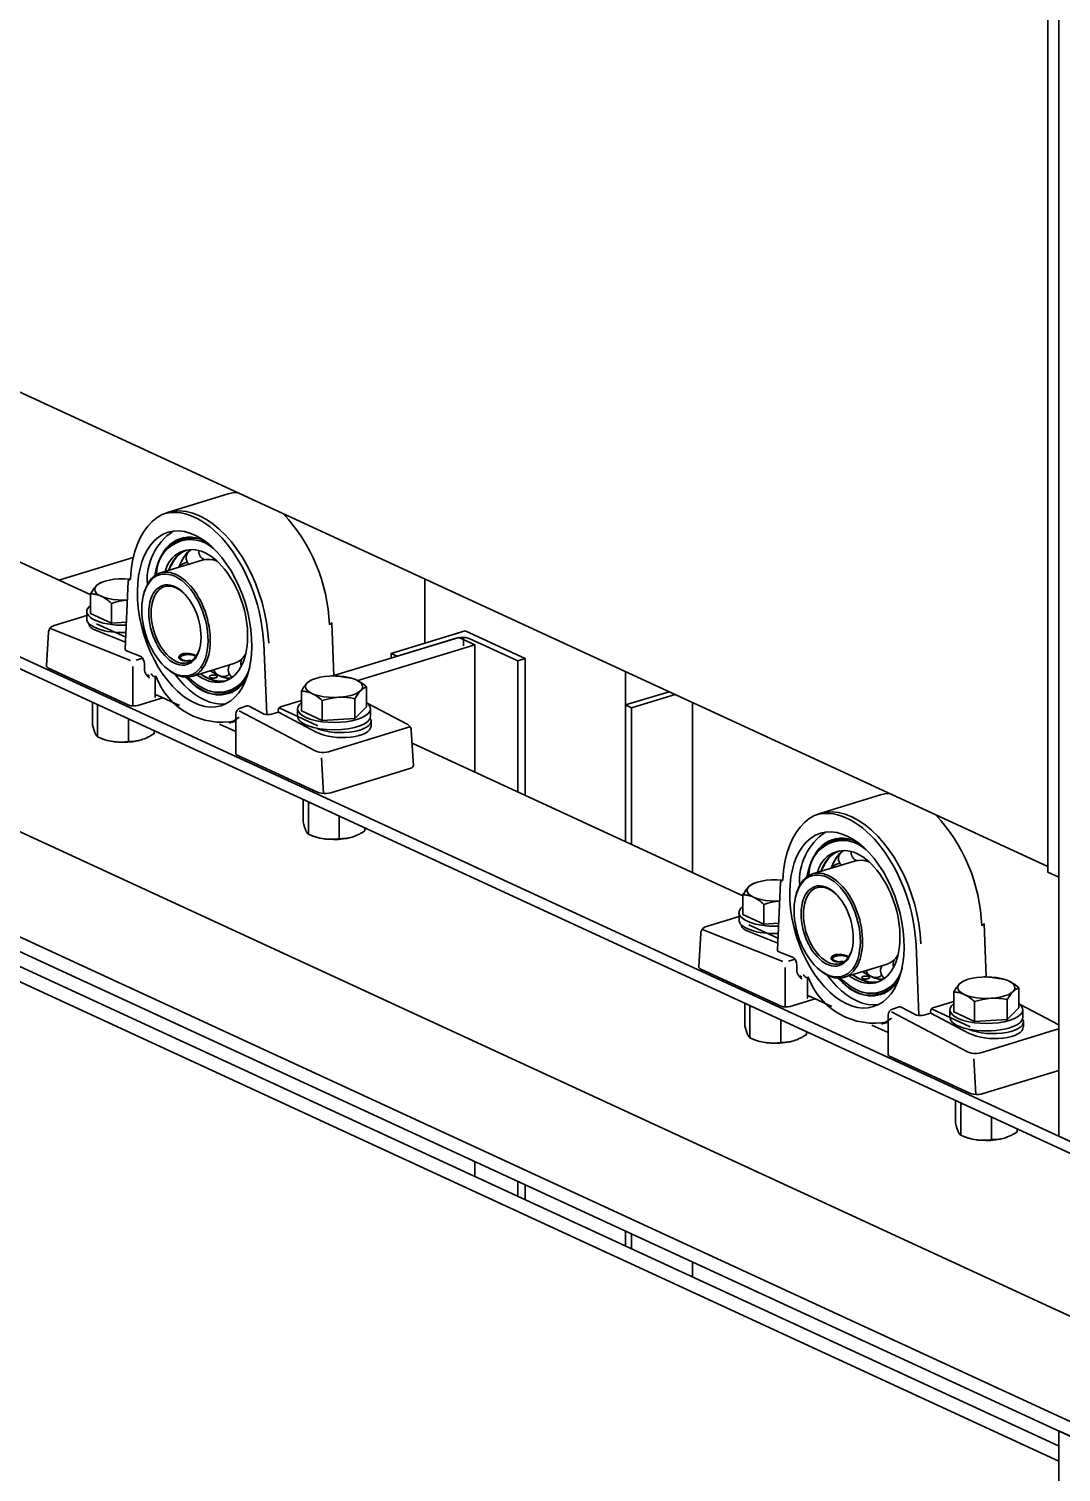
# Model space of a CAD drawing. Header units: millimetres. Extents: x -8400 to 8400, y -5940 to 5940.
# Drawn here: x 4121.7 to 4394.8, y 2974.5 to 3356.3 of the extents above; entities that cross this region are included whole.
import ezdxf

# ---------------------------------------------------------------- set-up
doc = ezdxf.new("R2010")
doc.units = ezdxf.units.MM
doc.layers.add('粗实线层', color=7, linetype='Continuous', lineweight=35)

msp = doc.modelspace()

# ---------------------------------------------------------------- linework, layer by layer
at = {"layer": '粗实线层', "linetype": 'Continuous', "lineweight": 35}
for points in [[(5429.862, 2583.777), (5429.862, 2585.675), (3411.605, 3516.682), (3427.906, 3521.663)], [(3411.605, 3516.682), (3411.605, 3514.785), (3411.713, 3514.052), (3412.025, 3513.466), (3412.506, 3513.091), (5429.848, 2582.505)], [(3458.919, 3448.598), (4426.231, 3002.383)], [(3415.693, 3444.608), (3413.26, 3443.409), (3412.732, 3443.055), (3412.27, 3442.552), (3411.911, 3441.941), (3411.683, 3441.27), (3411.605, 3440.592), (3411.605, 3438.695), (5429.862, 2507.687), (5429.862, 2509.585)], [(3412.133, 3442.351), (5430.389, 2511.343)], [(4391.296, 3406.213), (4391.296, 3133.257), (4394.178, 3131.928)], [(3931.174, 3347.009), (4391.286, 3134.763)], [(4138.043, 3206.604), (4050.469, 3247.001)], [(4174.41, 3233.285), (4158.355, 3228.38)], [(4176.792, 3233.708), (4175.583, 3233.567), (4174.41, 3233.285)], [(4162.693, 3221.806), (4160.691, 3220.689)], [(4149.294, 3216.522), (4129.585, 3210.499)], [(4167.563, 3215.796), (4156.458, 3212.403)], [(4158.645, 3213.071), (4159.232, 3214.463), (4159.941, 3215.692), (4160.763, 3216.745), (4161.688, 3217.607), (4162.705, 3218.269)], [(4158.745, 3213.101), (4159.283, 3214.365), (4159.923, 3215.493), (4160.657, 3216.475), (4161.48, 3217.3), (4162.381, 3217.96), (4163.352, 3218.447)], [(4164.74, 3218.591), (4163.71, 3217.74), (4162.796, 3216.663), (4162.011, 3215.378), (4161.366, 3213.902)], [(4163.583, 3217.776), (4162.705, 3216.613), (4161.963, 3215.309), (4161.423, 3214.06)], [(4171.526, 3215.47), (4170.497, 3215.822), (4169.486, 3215.994), (4168.503, 3215.986), (4167.562, 3215.796)], [(4141.258, 3210.029), (4140.761, 3209.839), (4140.365, 3209.653), (4140.17, 3209.533), (4139.974, 3209.393), (4139.776, 3209.231), (4139.578, 3209.047), (4139.529, 3208.997), (4139.479, 3208.946), (4139.454, 3208.92), (4139.429, 3208.894), (4139.405, 3208.867), (4139.379, 3208.84), (4139.281, 3208.729), (4139.182, 3208.613), (4138.986, 3208.367), (4138.791, 3208.102), (4138.404, 3207.522), (4138.021, 3206.886)], [(4147.858, 3205.228), (4146.541, 3205.191), (4145.228, 3205.242), (4143.958, 3205.378), (4142.77, 3205.594), (4141.7, 3205.884), (4140.781, 3206.24), (4140.04, 3206.65), (4139.5, 3207.102), (4139.178, 3207.582), (4139.083, 3208.077), (4139.218, 3208.57), (4139.578, 3209.047), (4140.154, 3209.493), (4140.927, 3209.894), (4141.875, 3210.24), (4142.967, 3210.517), (4144.171, 3210.72), (4145.452, 3210.841), (4147.009, 3210.874), (4148.552, 3210.787)], [(4148.55, 3210.734), (4148.099, 3210.512), (4147.929, 3210.221), (4147.145, 3192.195), (4147.239, 3191.998), (4147.525, 3191.828), (4151.145, 3190.399), (4151.484, 3190.183), (4151.793, 3189.827), (4152.04, 3189.366), (4152.199, 3188.849), (4152.254, 3188.328), (4152.254, 3186.942), (4152.257, 3186.842), (4152.262, 3186.744), (4152.272, 3186.648), (4152.286, 3186.553), (4152.302, 3186.46), (4152.322, 3186.37), (4152.334, 3186.325), (4152.346, 3186.281), (4152.359, 3186.237), (4152.373, 3186.193), (4152.435, 3186.025), (4152.507, 3185.867), (4152.587, 3185.717), (4152.676, 3185.575), (4152.724, 3185.507), (4152.773, 3185.441), (4152.823, 3185.376), (4152.875, 3185.312), (4152.982, 3185.19), (4153.093, 3185.074), (4153.207, 3184.961), (4153.323, 3184.852), (4153.382, 3184.799), (4153.441, 3184.746), (4153.471, 3184.719), (4153.5, 3184.693), (4153.515, 3184.679), (4153.53, 3184.666), (4153.545, 3184.653), (4153.56, 3184.64)], [(4162.755, 3206.986), (4161.71, 3207.849), (4160.638, 3208.472)], [(4226.463, 3210.801), (4226.463, 3193.846)], [(4143.541, 3199.118), (4138.021, 3201.664), (4138.021, 3206.886), (4138.36, 3206.867), (4138.702, 3206.832), (4138.787, 3206.821), (4138.874, 3206.809), (4138.959, 3206.796), (4139.045, 3206.782), (4139.218, 3206.75), (4139.391, 3206.713), (4139.737, 3206.626), (4140.084, 3206.519), (4140.432, 3206.39), (4140.781, 3206.24), (4141.131, 3206.067), (4141.483, 3205.872), (4141.527, 3205.847), (4141.571, 3205.82), (4141.615, 3205.794), (4141.659, 3205.767), (4141.747, 3205.712), (4141.834, 3205.657), (4142.009, 3205.542), (4142.182, 3205.424), (4142.526, 3205.174), (4142.867, 3204.909), (4143.205, 3204.63), (4143.541, 3204.34)], [(4147.456, 3199.354), (4143.541, 3199.118), (4143.541, 3204.34), (4144.604, 3204.664), (4145.677, 3204.927), (4146.217, 3205.032), (4146.761, 3205.118), (4147.711, 3205.218)], [(4151.97, 3206.433), (4151.898, 3206.106)], [(4136.978, 3201.114), (4128.358, 3198.48), (4128.025, 3198.359), (4127.721, 3198.187), (4127.425, 3197.947), (4127.172, 3197.652), (4127.009, 3197.373), (4126.911, 3197.07), (4126.895, 3196.929), (4126.894, 3196.785)], [(4136.978, 3202.185), (4136.978, 3200.236)], [(4157.095, 3179.357), (4150.492, 3177.34), (4149.912, 3177.225), (4149.258, 3177.202), (4148.631, 3177.274), (4148.125, 3177.431), (4126.886, 3187.228), (4126.566, 3187.418), (4126.373, 3187.63), (4126.316, 3187.852), (4126.862, 3196.748)], [(4127.23, 3197.73), (4127.527, 3197.583), (4148.577, 3189.264)], [(4147.228, 3194.107), (4139.323, 3197.231), (4138.689, 3197.523), (4138.182, 3197.844), (4137.814, 3198.19), (4137.59, 3198.554), (4137.515, 3198.928), (4137.515, 3199.043)], [(4147.284, 3195.404), (4139.558, 3198.968)], [(4394.169, 2981.462), (3931.171, 3195.039)], [(4184.595, 3174.941), (4183.81, 3193.696)], [(4208.468, 3183.848), (4239.665, 3193.38), (4235.416, 3195.34), (4202.38, 3185.246)], [(4236.721, 3195.344), (4236.721, 3193.109)], [(4239.665, 3159.724), (4239.665, 3193.38)], [(4394.172, 2977.457), (3931.174, 3191.034)], [(4150.036, 3189.282), (4151.798, 3189.82)], [(4165.914, 3190.544), (4165.86, 3190.57), (4165.779, 3190.606), (4165.694, 3190.642), (4165.604, 3190.677), (4165.51, 3190.713), (4165.462, 3190.73), (4165.412, 3190.748), (4165.362, 3190.765), (4165.311, 3190.782), (4165.207, 3190.815), (4165.099, 3190.847), (4164.989, 3190.878), (4164.876, 3190.908), (4164.847, 3190.916), (4164.818, 3190.923), (4164.789, 3190.931), (4164.76, 3190.938), (4164.701, 3190.951), (4164.642, 3190.965), (4164.524, 3190.991), (4164.404, 3191.014), (4164.283, 3191.036), (4164.16, 3191.056), (4164.099, 3191.065), (4164.037, 3191.073), (4163.975, 3191.081), (4163.913, 3191.089), (4163.789, 3191.102), (4163.666, 3191.112), (4163.544, 3191.119), (4163.422, 3191.123), (4163.302, 3191.124), (4163.182, 3191.123), (4163.122, 3191.12), (4163.063, 3191.118), (4163.005, 3191.114), (4162.947, 3191.11), (4162.834, 3191.099), (4162.723, 3191.084), (4162.615, 3191.066), (4162.51, 3191.045), (4162.458, 3191.033), (4162.408, 3191.02), (4162.383, 3191.014), (4162.358, 3191.007), (4162.333, 3191), (4162.309, 3190.992), (4162.214, 3190.961), (4162.124, 3190.927), (4162.038, 3190.89), (4161.957, 3190.851), (4161.88, 3190.808), (4161.808, 3190.762), (4161.741, 3190.714), (4161.679, 3190.665), (4161.623, 3190.613), (4161.573, 3190.559), (4161.528, 3190.504), (4161.488, 3190.447), (4161.479, 3190.433), (4161.471, 3190.418), (4161.463, 3190.404), (4161.455, 3190.389), (4161.441, 3190.36), (4161.427, 3190.33), (4161.405, 3190.271), (4161.39, 3190.211), (4161.38, 3190.151), (4161.377, 3190.091), (4161.377, 3190.061), (4161.379, 3190.031), (4161.383, 3190.001), (4161.388, 3189.972), (4161.402, 3189.913), (4161.423, 3189.855), (4161.449, 3189.799), (4161.481, 3189.744), (4161.519, 3189.691), (4161.563, 3189.638), (4161.587, 3189.613), (4161.613, 3189.588), (4161.64, 3189.564), (4161.669, 3189.54), (4161.729, 3189.495), (4161.795, 3189.452), (4161.866, 3189.412), (4161.943, 3189.374), (4162.024, 3189.339), (4162.109, 3189.307), (4162.199, 3189.278), (4162.293, 3189.253), (4162.39, 3189.23), (4162.491, 3189.21), (4162.517, 3189.205), (4162.543, 3189.201), (4162.57, 3189.197), (4162.597, 3189.193), (4162.65, 3189.185), (4162.705, 3189.179), (4162.815, 3189.168), (4162.927, 3189.16), (4163.042, 3189.155), (4163.159, 3189.154), (4163.218, 3189.153), (4163.278, 3189.154), (4163.339, 3189.155), (4163.4, 3189.157), (4163.522, 3189.162), (4163.643, 3189.171), (4163.766, 3189.181), (4163.889, 3189.194), (4164.012, 3189.208), (4164.136, 3189.224), (4164.167, 3189.229), (4164.198, 3189.233), (4164.229, 3189.238), (4164.26, 3189.243), (4164.321, 3189.252), (4164.381, 3189.263), (4164.571, 3189.297)], [(4161.901, 3190.305), (4161.593, 3190.044), (4161.431, 3189.856), (4161.377, 3189.66)], [(4165.88, 3190.322), (4165.752, 3190.41), (4165.597, 3190.49), (4165.115, 3190.655), (4164.524, 3190.759), (4163.877, 3190.793), (4163.233, 3190.754), (4162.648, 3190.645), (4162.175, 3190.477), (4161.855, 3190.263), (4161.718, 3190.023), (4161.774, 3189.779), (4162.02, 3189.552), (4162.434, 3189.363), (4162.978, 3189.227), (4163.605, 3189.158)], [(4164.817, 3185.043), (4175.922, 3188.436)], [(4175.922, 3188.436), (4176.808, 3188.805), (4177.627, 3189.347), (4178.37, 3190.055), (4179.026, 3190.922)], [(4217.507, 3191.09), (4217.507, 3189.867)], [(4251.061, 3189.124), (4251.061, 3154.467)], [(4253.019, 3189.722), (4253.019, 3153.564)], [(4149.187, 3177.205), (4149.187, 3187.655)], [(4152.833, 3185.363), (4153.217, 3185.35), (4153.615, 3185.111)], [(4155.061, 3184.994), (4155.061, 3179.516), (4155.132, 3179.873), (4155.326, 3180.069), (4155.592, 3180.051), (4161.536, 3177.309)], [(4157.517, 3187.717), (4157.759, 3187.486)], [(4173.812, 3177.792), (4172.441, 3177.722), (4171.03, 3177.866), (4169.593, 3178.223), (4168.143, 3178.79), (4166.769, 3179.516), (4165.406, 3180.419), (4164.066, 3181.492), (4162.76, 3182.726), (4161.498, 3184.112), (4160.291, 3185.636)], [(4173.276, 3183.671), (4172.064, 3183.651), (4170.814, 3183.849), (4169.545, 3184.262), (4168.269, 3184.886), (4167.004, 3185.712)], [(4173.911, 3183.885), (4172.834, 3183.747), (4171.719, 3183.79), (4170.576, 3184.014), (4169.418, 3184.417), (4168.257, 3184.995), (4167.105, 3185.742)], [(4169.726, 3186.543), (4171.086, 3185.679), (4172.456, 3185.053), (4173.815, 3184.672), (4175.144, 3184.541)], [(4169.859, 3186.384), (4170.838, 3185.809), (4172.676, 3184.939), (4174.545, 3184.392)], [(4201.219, 3185.116), (4201.769, 3185.139), (4202.316, 3185.139), (4202.86, 3185.119), (4203.4, 3185.079), (4204.472, 3184.945), (4205.536, 3184.75), (4205.874, 3184.731), (4206.216, 3184.696), (4206.302, 3184.685), (4206.388, 3184.673), (4206.474, 3184.66), (4206.56, 3184.645), (4206.733, 3184.614), (4206.905, 3184.577), (4207.251, 3184.49), (4207.599, 3184.383), (4207.946, 3184.254), (4208.295, 3184.104), (4208.646, 3183.931), (4208.998, 3183.737), (4209.042, 3183.71), (4209.086, 3183.684), (4209.13, 3183.658), (4209.174, 3183.631), (4209.262, 3183.576), (4209.349, 3183.521), (4209.523, 3183.406), (4209.696, 3183.287), (4210.04, 3183.037), (4210.381, 3182.773), (4210.72, 3182.494), (4211.055, 3182.204)], [(4279.575, 3186.301), (4279.575, 3141.368)], [(4172.993, 3180.571), (4175.529, 3180.772)], [(4197.026, 3184.304), (4196.529, 3184.114), (4196.132, 3183.927), (4195.937, 3183.808), (4195.741, 3183.667), (4195.544, 3183.506), (4195.346, 3183.321), (4195.296, 3183.272), (4195.247, 3183.221), (4195.222, 3183.195), (4195.197, 3183.169), (4195.172, 3183.142), (4195.147, 3183.115), (4195.048, 3183.004), (4194.95, 3182.888), (4194.754, 3182.641), (4194.558, 3182.376), (4194.171, 3181.797), (4193.789, 3181.161)], [(4199.309, 3173.393), (4193.789, 3175.938), (4193.789, 3181.161), (4194.127, 3181.141), (4194.469, 3181.107), (4194.555, 3181.096), (4194.641, 3181.084), (4194.727, 3181.071), (4194.813, 3181.057), (4194.986, 3181.024), (4195.158, 3180.988), (4195.504, 3180.901), (4195.851, 3180.793), (4196.2, 3180.665), (4196.549, 3180.515), (4196.899, 3180.342), (4197.251, 3180.147), (4197.295, 3180.121), (4197.339, 3180.095), (4197.383, 3180.069), (4197.427, 3180.042), (4197.514, 3179.987), (4197.602, 3179.932), (4197.776, 3179.817), (4197.949, 3179.698), (4198.293, 3179.448), (4198.635, 3179.184), (4198.972, 3178.905), (4199.309, 3178.614)], [(4207.843, 3184.295), (4207.818, 3184.304)], [(4207.942, 3179.136), (4208.325, 3179.774), (4208.712, 3180.353), (4208.907, 3180.618), (4209.103, 3180.864), (4209.3, 3181.091), (4209.499, 3181.297), (4209.548, 3181.345), (4209.598, 3181.392), (4209.623, 3181.415), (4209.647, 3181.437), (4209.672, 3181.46), (4209.697, 3181.481), (4209.796, 3181.565), (4209.895, 3181.644), (4210.091, 3181.784), (4210.286, 3181.903), (4210.673, 3182.086), (4211.055, 3182.204), (4211.055, 3176.982), (4207.942, 3173.914)], [(4291.08, 3180.987), (4279.575, 3177.472), (4281.169, 3176.737), (4292.673, 3180.252)], [(4138.483, 3178.202), (4138.483, 3172.24), (4138.655, 3171.581), (4138.827, 3170.98), (4138.914, 3170.705), (4139.002, 3170.448), (4139.089, 3170.21), (4139.178, 3169.993), (4139.2, 3169.942), (4139.223, 3169.893), (4139.233, 3169.868), (4139.244, 3169.844), (4139.255, 3169.82), (4139.266, 3169.797), (4139.31, 3169.708), (4139.355, 3169.624), (4139.442, 3169.473), (4139.529, 3169.343), (4139.702, 3169.138), (4139.873, 3168.999)], [(4139.873, 3177.26), (4139.784, 3177.609)], [(4140.4, 3177.328), (4139.873, 3177.26), (4139.873, 3168.999), (4140.879, 3168.595), (4141.895, 3168.252), (4142.406, 3168.106), (4142.92, 3167.98), (4143.437, 3167.873), (4143.958, 3167.788), (4145.228, 3167.652), (4146.541, 3167.602), (4147.858, 3167.637), (4149.138, 3167.759), (4150.342, 3167.961), (4151.435, 3168.24)], [(4187.69, 3175.595), (4187.674, 3175.993), (4187.745, 3176.417), (4187.971, 3176.781), (4188.293, 3176.987), (4193.789, 3178.666)], [(4222.846, 3170.729), (4222.856, 3170.822), (4222.857, 3170.914), (4222.799, 3171.229), (4222.668, 3171.528), (4222.52, 3171.769), (4222.343, 3171.984), (4222.141, 3172.168), (4221.918, 3172.324), (4221.851, 3172.364), (4221.782, 3172.402), (4211.221, 3177.972)], [(4279.575, 3177.472), (4279.575, 3141.314)], [(4297.286, 3133.144), (4297.286, 3178.123)], [(4148.043, 3173.792), (4148.043, 3167.83), (4147.039, 3167.715), (4146.024, 3167.661), (4145.513, 3167.662), (4144.997, 3167.682), (4144.739, 3167.701), (4144.479, 3167.724), (4144.414, 3167.731), (4144.349, 3167.738), (4144.284, 3167.745), (4144.219, 3167.753), (4144.088, 3167.77), (4143.958, 3167.788), (4142.513, 3168.064), (4141.258, 3168.45), (4140.719, 3168.656)], [(4174.661, 3172.679), (4176.045, 3173.332), (4177.345, 3174.201)], [(4175.32, 3172.856), (4176.428, 3173.194)], [(4177.295, 3175.954), (4197.417, 3165.342), (4197.898, 3165.145), (4198.479, 3165.002), (4199.119, 3164.922), (4199.776, 3164.911), (4200.406, 3164.97), (4200.965, 3165.095), (4221.849, 3171.475), (4222.22, 3171.616), (4222.506, 3171.788)], [(4187.883, 3176.676), (4198.144, 3171.942)], [(4192.746, 3176.46), (4192.746, 3174.51)], [(4212.098, 3174.51), (4212.098, 3176.46)], [(4212.214, 3171.903), (4212.214, 3173.18)], [(4281.169, 3176.737), (4281.169, 3140.579)], [(4154.826, 3170.664), (4154.826, 3169.903), (4154.41, 3169.639), (4153.99, 3169.387), (4153.885, 3169.326), (4153.779, 3169.266), (4153.673, 3169.207), (4153.567, 3169.15), (4153.355, 3169.038), (4153.143, 3168.929), (4152.718, 3168.727), (4152.292, 3168.544), (4151.864, 3168.381), (4151.435, 3168.24), (4151.004, 3168.119), (4150.572, 3168.019), (4150.518, 3168.009), (4150.463, 3167.998), (4150.409, 3167.987), (4150.355, 3167.977), (4150.248, 3167.959), (4150.141, 3167.941), (4149.927, 3167.91), (4149.714, 3167.884), (4149.291, 3167.846), (4148.872, 3167.825), (4148.456, 3167.82), (4148.043, 3167.83)], [(4176.428, 3170.439), (4172.14, 3172.417)], [(4152.051, 3168.45), (4152.084, 3168.463)], [(4310.635, 3126.988), (4223.093, 3167.37)], [(4199.62, 3154.064), (4199.075, 3163.464)], [(4349.406, 3154.082), (4348.197, 3153.941), (4347.024, 3153.659)], [(4194.251, 3152.477), (4194.251, 3146.515), (4194.422, 3145.856), (4194.594, 3145.255), (4194.682, 3144.98), (4194.769, 3144.723), (4194.857, 3144.485), (4194.946, 3144.268), (4194.968, 3144.217), (4194.99, 3144.167), (4195.001, 3144.143), (4195.012, 3144.119), (4195.023, 3144.095), (4195.034, 3144.072), (4195.078, 3143.983), (4195.122, 3143.899), (4195.21, 3143.747), (4195.297, 3143.617), (4195.469, 3143.413), (4195.64, 3143.274)], [(4195.64, 3151.535), (4195.551, 3151.883)], [(4196.168, 3151.603), (4195.64, 3151.535), (4195.64, 3143.274), (4196.647, 3142.87), (4197.662, 3142.527), (4198.174, 3142.381), (4198.688, 3142.255), (4199.205, 3142.148), (4199.725, 3142.063), (4200.996, 3141.927), (4202.308, 3141.877), (4203.625, 3141.912), (4204.905, 3142.033), (4206.11, 3142.236), (4207.202, 3142.514)], [(4347.023, 3153.659), (4330.969, 3148.754)], [(4203.811, 3148.067), (4203.811, 3142.105), (4202.807, 3141.989), (4201.792, 3141.936), (4201.28, 3141.937), (4200.765, 3141.958), (4200.506, 3141.975), (4200.247, 3141.999), (4200.182, 3142.006), (4200.117, 3142.013), (4200.052, 3142.02), (4199.986, 3142.028), (4199.856, 3142.045), (4199.725, 3142.063), (4198.281, 3142.339), (4197.026, 3142.725), (4196.486, 3142.93)], [(4210.594, 3144.938), (4210.594, 3144.177), (4210.178, 3143.914), (4209.758, 3143.662), (4209.652, 3143.601), (4209.547, 3143.541), (4209.441, 3143.483), (4209.335, 3143.425), (4209.123, 3143.312), (4208.911, 3143.204), (4208.486, 3143.002), (4208.059, 3142.819), (4207.631, 3142.656), (4207.202, 3142.514), (4206.772, 3142.393), (4206.34, 3142.294), (4206.285, 3142.283), (4206.231, 3142.272), (4206.177, 3142.263), (4206.123, 3142.252), (4206.016, 3142.234), (4205.908, 3142.216), (4205.694, 3142.185), (4205.481, 3142.159), (4205.058, 3142.121), (4204.639, 3142.1), (4204.224, 3142.096), (4203.811, 3142.105)], [(4207.818, 3142.725), (4207.851, 3142.737)], [(4331.259, 3133.445), (4331.846, 3134.837), (4332.555, 3136.067), (4333.377, 3137.119), (4334.303, 3137.981), (4335.32, 3138.643)], [(4331.359, 3133.475), (4331.897, 3134.739), (4332.537, 3135.868), (4333.271, 3136.849), (4334.094, 3137.674), (4334.995, 3138.334), (4335.966, 3138.821)], [(4335.307, 3142.18), (4333.305, 3141.064)], [(4337.354, 3138.965), (4336.325, 3138.114), (4335.41, 3137.038), (4334.625, 3135.752), (4333.98, 3134.276)], [(4340.177, 3136.17), (4329.072, 3132.778)], [(4336.197, 3138.15), (4335.318, 3136.987), (4334.576, 3135.683), (4334.038, 3134.434)], [(4344.14, 3135.844), (4343.112, 3136.196), (4342.1, 3136.368), (4341.117, 3136.36), (4340.176, 3136.17)], [(4320.471, 3125.602), (4319.155, 3125.566), (4317.842, 3125.617), (4316.572, 3125.752), (4315.384, 3125.969), (4314.314, 3126.259), (4313.395, 3126.614), (4312.655, 3127.024), (4312.115, 3127.477), (4311.792, 3127.957), (4311.697, 3128.451), (4311.831, 3128.944), (4312.192, 3129.421), (4312.768, 3129.867), (4313.541, 3130.269), (4314.488, 3130.614), (4315.581, 3130.892), (4316.786, 3131.094), (4318.065, 3131.216), (4319.623, 3131.249), (4321.166, 3131.161)], [(4321.164, 3131.109), (4320.712, 3130.886), (4320.543, 3130.596)], [(4313.872, 3130.403), (4313.375, 3130.214), (4312.978, 3130.027), (4312.784, 3129.907), (4312.588, 3129.768), (4312.391, 3129.606), (4312.192, 3129.421), (4312.142, 3129.371), (4312.093, 3129.321), (4312.068, 3129.295), (4312.043, 3129.268), (4312.018, 3129.242), (4311.994, 3129.214), (4311.895, 3129.104), (4311.796, 3128.987), (4311.6, 3128.741), (4311.405, 3128.476), (4311.018, 3127.897), (4310.635, 3127.26)], [(4316.155, 3119.492), (4310.635, 3122.038), (4310.635, 3127.26), (4310.974, 3127.241), (4311.315, 3127.207), (4311.401, 3127.196), (4311.487, 3127.183), (4311.574, 3127.17), (4311.659, 3127.156), (4311.832, 3127.124), (4312.004, 3127.088), (4312.351, 3127), (4312.698, 3126.893), (4313.046, 3126.764), (4313.395, 3126.614), (4313.746, 3126.442), (4314.097, 3126.247), (4314.141, 3126.221), (4314.186, 3126.194), (4314.23, 3126.168), (4314.273, 3126.142), (4314.361, 3126.087), (4314.448, 3126.031), (4314.623, 3125.917), (4314.796, 3125.798), (4315.14, 3125.548), (4315.481, 3125.283), (4315.819, 3125.005), (4316.155, 3124.714)], [(4320.543, 3130.595), (4319.759, 3112.569), (4319.853, 3112.372), (4320.14, 3112.203), (4323.759, 3110.773), (4324.098, 3110.558), (4324.407, 3110.202), (4324.654, 3109.741), (4324.813, 3109.223), (4324.868, 3108.703), (4324.868, 3107.317), (4324.871, 3107.217), (4324.877, 3107.118), (4324.886, 3107.022), (4324.899, 3106.927), (4324.916, 3106.835), (4324.937, 3106.744), (4324.948, 3106.699), (4324.96, 3106.655), (4324.973, 3106.611), (4324.987, 3106.567), (4325.049, 3106.399), (4325.12, 3106.241), (4325.202, 3106.091), (4325.29, 3105.949), (4325.338, 3105.882), (4325.386, 3105.815), (4325.437, 3105.75), (4325.489, 3105.687), (4325.596, 3105.565), (4325.707, 3105.448), (4325.821, 3105.336), (4325.937, 3105.227), (4325.996, 3105.173), (4326.055, 3105.12), (4326.084, 3105.093), (4326.114, 3105.067), (4326.129, 3105.054), (4326.144, 3105.041), (4326.159, 3105.027), (4326.173, 3105.014)], [(4335.369, 3127.36), (4334.324, 3128.223), (4333.252, 3128.846)], [(4320.07, 3119.728), (4316.155, 3119.492), (4316.155, 3124.714), (4317.218, 3125.039), (4318.291, 3125.301), (4318.832, 3125.406), (4319.375, 3125.492), (4320.325, 3125.592)], [(4324.584, 3126.807), (4324.513, 3126.481)], [(4309.592, 3121.488), (4300.972, 3118.855), (4300.639, 3118.733), (4300.334, 3118.561), (4300.039, 3118.321), (4299.786, 3118.026), (4299.623, 3117.747), (4299.525, 3117.444), (4299.508, 3117.304), (4299.508, 3117.16)], [(4309.592, 3122.56), (4309.592, 3120.61)], [(4329.709, 3099.732), (4323.106, 3097.715), (4322.526, 3097.599), (4321.872, 3097.576), (4321.244, 3097.649), (4320.739, 3097.806), (4299.5, 3107.603), (4299.181, 3107.792), (4298.987, 3108.004), (4298.931, 3108.226), (4299.476, 3117.122)], [(4299.844, 3118.104), (4300.141, 3117.957), (4321.191, 3109.638)], [(4319.842, 3114.482), (4311.937, 3117.606), (4311.303, 3117.897), (4310.797, 3118.219), (4310.428, 3118.565), (4310.204, 3118.928), (4310.129, 3119.303), (4310.129, 3119.417)], [(4319.898, 3115.778), (4312.172, 3119.342)], [(4357.209, 3095.315), (4356.424, 3114.07)], [(4321.801, 3097.579), (4321.801, 3108.029)], [(4322.65, 3109.656), (4324.412, 3110.194)], [(4330.131, 3108.091), (4330.373, 3107.86)], [(4334.515, 3110.679), (4334.207, 3110.418), (4334.045, 3110.231), (4333.99, 3110.035)], [(4338.528, 3110.918), (4338.473, 3110.944), (4338.393, 3110.98), (4338.308, 3111.016), (4338.219, 3111.051), (4338.124, 3111.087), (4338.076, 3111.105), (4338.026, 3111.122), (4337.976, 3111.139), (4337.925, 3111.156), (4337.821, 3111.19), (4337.713, 3111.222), (4337.603, 3111.253), (4337.49, 3111.283), (4337.462, 3111.29), (4337.433, 3111.297), (4337.403, 3111.305), (4337.374, 3111.312), (4337.315, 3111.326), (4337.256, 3111.339), (4337.138, 3111.365), (4337.018, 3111.389), (4336.897, 3111.41), (4336.774, 3111.43), (4336.713, 3111.439), (4336.651, 3111.448), (4336.589, 3111.456), (4336.527, 3111.463), (4336.403, 3111.476), (4336.28, 3111.486), (4336.158, 3111.493), (4336.037, 3111.497), (4335.916, 3111.499), (4335.796, 3111.497), (4335.736, 3111.495), (4335.677, 3111.492), (4335.619, 3111.488), (4335.561, 3111.484), (4335.448, 3111.473), (4335.337, 3111.458), (4335.229, 3111.441), (4335.124, 3111.419), (4335.072, 3111.407), (4335.022, 3111.395), (4334.997, 3111.388), (4334.972, 3111.381), (4334.947, 3111.374), (4334.923, 3111.366), (4334.828, 3111.335), (4334.738, 3111.301), (4334.652, 3111.265), (4334.571, 3111.225), (4334.494, 3111.182), (4334.422, 3111.137), (4334.354, 3111.089), (4334.293, 3111.039), (4334.237, 3110.987), (4334.187, 3110.933), (4334.142, 3110.878), (4334.103, 3110.822), (4334.093, 3110.807), (4334.085, 3110.793), (4334.077, 3110.778), (4334.069, 3110.763), (4334.054, 3110.734), (4334.041, 3110.704), (4334.02, 3110.645), (4334.004, 3110.586), (4333.994, 3110.526), (4333.991, 3110.465), (4333.991, 3110.435), (4333.993, 3110.406), (4333.996, 3110.376), (4334.002, 3110.346), (4334.016, 3110.287), (4334.037, 3110.229), (4334.063, 3110.173), (4334.095, 3110.118), (4334.133, 3110.065), (4334.177, 3110.013), (4334.201, 3109.987), (4334.227, 3109.963), (4334.254, 3109.938), (4334.283, 3109.915), (4334.343, 3109.869), (4334.409, 3109.827), (4334.481, 3109.786), (4334.557, 3109.748), (4334.638, 3109.713), (4334.724, 3109.681), (4334.813, 3109.652), (4334.906, 3109.627), (4335.004, 3109.604), (4335.105, 3109.584), (4335.131, 3109.579), (4335.158, 3109.575), (4335.184, 3109.571), (4335.21, 3109.567), (4335.264, 3109.56), (4335.318, 3109.553), (4335.429, 3109.543), (4335.542, 3109.535), (4335.656, 3109.53), (4335.773, 3109.528), (4335.833, 3109.528), (4335.892, 3109.528), (4335.953, 3109.529), (4336.013, 3109.531), (4336.135, 3109.537), (4336.258, 3109.545), (4336.38, 3109.555), (4336.503, 3109.568), (4336.626, 3109.582), (4336.75, 3109.599), (4336.781, 3109.603), (4336.812, 3109.608), (4336.843, 3109.612), (4336.873, 3109.617), (4336.935, 3109.627), (4336.996, 3109.637), (4337.184, 3109.671)], [(4338.494, 3110.697), (4338.366, 3110.784), (4338.212, 3110.865), (4337.729, 3111.03), (4337.138, 3111.134), (4336.491, 3111.168), (4335.847, 3111.128), (4335.262, 3111.02), (4334.788, 3110.851), (4334.469, 3110.637), (4334.332, 3110.397), (4334.388, 3110.154), (4334.635, 3109.927), (4335.048, 3109.737), (4335.593, 3109.602), (4336.219, 3109.533)], [(4337.432, 3105.418), (4348.536, 3108.811)], [(4348.536, 3108.811), (4349.422, 3109.179), (4350.241, 3109.721), (4350.984, 3110.43), (4351.64, 3111.296)], [(4325.447, 3105.737), (4325.831, 3105.724), (4326.229, 3105.485)], [(4327.675, 3105.368), (4327.675, 3099.89), (4327.746, 3100.247), (4327.94, 3100.443), (4328.206, 3100.425), (4334.15, 3097.683)], [(4346.426, 3098.167), (4345.055, 3098.096), (4343.645, 3098.24), (4342.208, 3098.598), (4340.757, 3099.164), (4339.383, 3099.89), (4338.02, 3100.793), (4336.68, 3101.866), (4335.374, 3103.1), (4334.112, 3104.486), (4332.905, 3106.011)], [(4345.89, 3104.045), (4344.678, 3104.025), (4343.429, 3104.224), (4342.159, 3104.636), (4340.883, 3105.26), (4339.618, 3106.086)], [(4346.526, 3104.26), (4345.448, 3104.121), (4344.332, 3104.164), (4343.19, 3104.388), (4342.032, 3104.792), (4340.871, 3105.37), (4339.72, 3106.116)], [(4342.34, 3106.917), (4343.7, 3106.054), (4345.069, 3105.427), (4346.429, 3105.046), (4347.758, 3104.915)], [(4342.473, 3106.758), (4343.453, 3106.183), (4345.29, 3105.313), (4347.159, 3104.766)], [(4369.64, 3104.678), (4369.143, 3104.488), (4368.746, 3104.302), (4368.551, 3104.182), (4368.355, 3104.042), (4368.158, 3103.88), (4367.96, 3103.696), (4367.91, 3103.646), (4367.861, 3103.595), (4367.836, 3103.57), (4367.811, 3103.543), (4367.786, 3103.516), (4367.761, 3103.489), (4367.663, 3103.378), (4367.563, 3103.262), (4367.368, 3103.016), (4367.172, 3102.751), (4366.786, 3102.171), (4366.403, 3101.535)], [(4373.833, 3105.49), (4374.383, 3105.513), (4374.93, 3105.513), (4375.473, 3105.493), (4376.014, 3105.454), (4377.087, 3105.32), (4378.15, 3105.124), (4378.488, 3105.105), (4378.83, 3105.071), (4378.916, 3105.059), (4379.002, 3105.047), (4379.088, 3105.034), (4379.174, 3105.02), (4379.346, 3104.988), (4379.519, 3104.952), (4379.865, 3104.864), (4380.212, 3104.757), (4380.56, 3104.628), (4380.91, 3104.478), (4381.261, 3104.305), (4381.612, 3104.111), (4381.656, 3104.085), (4381.7, 3104.059), (4381.744, 3104.032), (4381.788, 3104.005), (4381.876, 3103.951), (4381.963, 3103.895), (4382.137, 3103.781), (4382.31, 3103.661), (4382.654, 3103.412), (4382.995, 3103.147), (4383.334, 3102.869), (4383.669, 3102.578)], [(4380.457, 3104.669), (4380.433, 3104.678)], [(4345.607, 3100.945), (4348.143, 3101.146)], [(4371.922, 3093.767), (4366.403, 3096.313), (4366.403, 3101.535), (4366.741, 3101.516), (4367.083, 3101.481), (4367.169, 3101.47), (4367.255, 3101.458), (4367.341, 3101.445), (4367.427, 3101.431), (4367.6, 3101.399), (4367.772, 3101.362), (4368.118, 3101.275), (4368.466, 3101.168), (4368.814, 3101.039), (4369.163, 3100.889), (4369.513, 3100.717), (4369.865, 3100.522), (4369.909, 3100.496), (4369.953, 3100.47), (4369.997, 3100.443), (4370.041, 3100.416), (4370.129, 3100.362), (4370.216, 3100.306), (4370.39, 3100.191), (4370.563, 3100.073), (4370.907, 3099.823), (4371.248, 3099.558), (4371.587, 3099.28), (4371.922, 3098.989)], [(4380.556, 3099.511), (4380.939, 3100.148), (4381.326, 3100.728), (4381.521, 3100.992), (4381.717, 3101.238), (4381.914, 3101.465), (4382.113, 3101.671), (4382.162, 3101.72), (4382.212, 3101.766), (4382.237, 3101.789), (4382.262, 3101.812), (4382.286, 3101.834), (4382.311, 3101.856), (4382.41, 3101.94), (4382.509, 3102.018), (4382.705, 3102.158), (4382.9, 3102.278), (4383.287, 3102.46), (4383.669, 3102.578), (4383.669, 3097.356), (4380.556, 3094.288)], [(4311.097, 3098.577), (4311.097, 3092.615), (4311.269, 3091.956), (4311.441, 3091.355), (4311.528, 3091.079), (4311.615, 3090.822), (4311.703, 3090.584), (4311.792, 3090.367), (4311.814, 3090.316), (4311.836, 3090.267), (4311.847, 3090.242), (4311.859, 3090.218), (4311.87, 3090.195), (4311.88, 3090.171), (4311.925, 3090.082), (4311.969, 3089.998), (4312.056, 3089.847), (4312.143, 3089.717), (4312.316, 3089.512), (4312.486, 3089.373)], [(4312.486, 3097.634), (4312.398, 3097.983)], [(4313.015, 3097.702), (4312.486, 3097.634), (4312.486, 3089.373), (4313.493, 3088.97), (4314.508, 3088.626), (4315.02, 3088.481), (4315.534, 3088.354), (4316.052, 3088.247), (4316.572, 3088.162), (4317.842, 3088.027), (4319.155, 3087.976), (4320.471, 3088.012), (4321.752, 3088.133), (4322.956, 3088.336), (4324.049, 3088.614)], [(4360.497, 3097.05), (4370.759, 3092.317)], [(4365.36, 3096.835), (4365.36, 3094.885)], [(4394.177, 3092.892), (4383.835, 3098.346)], [(4384.712, 3094.885), (4384.712, 3096.835)], [(4320.658, 3094.166), (4320.658, 3088.204), (4319.653, 3088.089), (4318.639, 3088.036), (4318.127, 3088.036), (4317.612, 3088.057), (4317.353, 3088.075), (4317.093, 3088.099), (4317.028, 3088.105), (4316.963, 3088.113), (4316.898, 3088.12), (4316.833, 3088.128), (4316.702, 3088.144), (4316.572, 3088.162), (4315.127, 3088.439), (4313.872, 3088.825), (4313.333, 3089.03)], [(4349.042, 3090.814), (4344.754, 3092.792)], [(4347.274, 3093.053), (4348.659, 3093.707), (4349.959, 3094.576)], [(4347.934, 3093.23), (4349.042, 3093.569)], [(4349.909, 3096.328), (4370.031, 3085.717), (4370.512, 3085.52), (4371.093, 3085.376), (4371.733, 3085.296), (4372.39, 3085.286), (4373.02, 3085.345), (4373.579, 3085.469), (4394.137, 3091.75)], [(4360.304, 3095.969), (4370.523, 3090.58)], [(4384.828, 3092.277), (4384.828, 3093.555)], [(4327.44, 3091.038), (4327.44, 3090.277), (4327.024, 3090.013), (4326.604, 3089.762), (4326.498, 3089.701), (4326.393, 3089.641), (4326.287, 3089.582), (4326.181, 3089.524), (4325.969, 3089.412), (4325.757, 3089.304), (4325.332, 3089.102), (4324.906, 3088.919), (4324.478, 3088.756), (4324.049, 3088.614), (4323.618, 3088.493), (4323.186, 3088.394), (4323.132, 3088.383), (4323.078, 3088.372), (4323.024, 3088.362), (4322.97, 3088.352), (4322.862, 3088.333), (4322.755, 3088.316), (4322.541, 3088.285), (4322.328, 3088.259), (4321.905, 3088.22), (4321.486, 3088.199), (4321.07, 3088.195), (4320.658, 3088.204)], [(4324.665, 3088.825), (4324.698, 3088.837)], [(4372.235, 3074.438), (4371.689, 3083.839)], [(4366.865, 3072.852), (4366.865, 3066.889), (4367.036, 3066.23), (4367.209, 3065.629), (4367.296, 3065.354), (4367.383, 3065.097), (4367.471, 3064.859), (4367.56, 3064.642), (4367.582, 3064.591), (4367.604, 3064.542), (4367.615, 3064.517), (4367.626, 3064.493), (4367.637, 3064.469), (4367.648, 3064.447), (4367.693, 3064.357), (4367.737, 3064.273), (4367.824, 3064.122), (4367.911, 3063.992), (4368.083, 3063.788), (4368.254, 3063.648)], [(4368.254, 3071.909), (4368.166, 3072.258)], [(4368.782, 3071.977), (4368.254, 3071.909), (4368.254, 3063.648), (4369.26, 3063.244), (4370.276, 3062.901), (4370.788, 3062.756), (4371.302, 3062.629), (4371.82, 3062.522), (4372.34, 3062.437), (4373.609, 3062.301), (4374.922, 3062.251), (4376.239, 3062.287), (4377.519, 3062.408), (4378.724, 3062.61), (4379.816, 3062.889)], [(4376.425, 3068.441), (4376.425, 3062.48), (4375.421, 3062.364), (4374.406, 3062.31), (4373.894, 3062.312), (4373.379, 3062.332), (4373.12, 3062.35), (4372.861, 3062.373), (4372.796, 3062.38), (4372.731, 3062.387), (4372.665, 3062.394), (4372.6, 3062.402), (4372.47, 3062.419), (4372.34, 3062.437), (4370.895, 3062.713), (4369.64, 3063.099), (4369.101, 3063.305)], [(4383.207, 3065.313), (4383.207, 3064.552), (4382.792, 3064.288), (4382.372, 3064.036), (4382.266, 3063.976), (4382.16, 3063.915), (4382.055, 3063.857), (4381.949, 3063.799), (4381.737, 3063.687), (4381.525, 3063.579), (4381.1, 3063.376), (4380.673, 3063.193), (4380.245, 3063.031), (4379.816, 3062.889), (4379.385, 3062.768), (4378.953, 3062.668), (4378.9, 3062.658), (4378.846, 3062.647), (4378.792, 3062.637), (4378.738, 3062.626), (4378.63, 3062.608), (4378.522, 3062.59), (4378.309, 3062.559), (4378.095, 3062.533), (4377.673, 3062.495), (4377.254, 3062.475), (4376.838, 3062.47), (4376.425, 3062.48)], [(4380.433, 3063.099), (4380.466, 3063.112)], [(4239.665, 3052.73), (4239.665, 3056.712)], [(4251.061, 3051.46), (4251.061, 3047.477)], [(4253.019, 3050.557), (4253.019, 3046.574)], [(4279.575, 3038.353), (4279.575, 3034.324)], [(4279.575, 3038.307), (4279.575, 3034.324)], [(4281.169, 3037.572), (4281.169, 3033.589)], [(4297.286, 3026.155), (4297.286, 3030.137)], [(4447.29, 2571.004), (4394.178, 2595.504), (4394.178, 2985.441), (4447.29, 2960.941), (4447.29, 2571.004), (4479.92, 2580.974), (4479.92, 2625.956)]]:
    msp.add_lwpolyline(points, dxfattribs=at)
for points in [[(4394.178, 3453.366), (4394.178, 3063.428), (4447.29, 3038.929), (4447.29, 3428.866)], [(4237.086, 3197.072), (4217.507, 3191.09), (4219.101, 3190.355), (4234.763, 3195.141), (4235.324, 3195.271), (4235.956, 3195.341), (4236.615, 3195.349), (4237.256, 3195.291), (4237.836, 3195.174), (4238.315, 3195.004), (4251.061, 3189.124), (4253.019, 3189.722)], [(4169.677, 3184.718), (4169.746, 3184.689), (4169.822, 3184.664), (4169.862, 3184.653), (4169.904, 3184.642), (4169.926, 3184.637), (4169.948, 3184.633), (4169.97, 3184.628), (4169.993, 3184.624), (4170.086, 3184.609), (4170.183, 3184.599), (4170.207, 3184.596), (4170.232, 3184.594), (4170.258, 3184.593), (4170.283, 3184.591), (4170.334, 3184.589), (4170.385, 3184.589), (4170.488, 3184.589), (4170.59, 3184.594), (4170.617, 3184.595), (4170.642, 3184.597), (4170.668, 3184.599), (4170.693, 3184.601), (4170.744, 3184.607), (4170.793, 3184.613), (4170.842, 3184.62), (4170.89, 3184.628), (4170.914, 3184.631), (4170.938, 3184.636), (4170.961, 3184.64), (4170.984, 3184.645), (4171.073, 3184.666), (4171.156, 3184.689), (4171.195, 3184.702), (4171.233, 3184.714), (4171.251, 3184.722), (4171.268, 3184.728), (4171.286, 3184.736), (4171.302, 3184.743), (4171.364, 3184.772), (4171.417, 3184.803), (4171.43, 3184.812), (4171.441, 3184.82), (4171.452, 3184.828), (4171.462, 3184.836), (4171.481, 3184.854), (4171.498, 3184.87), (4171.523, 3184.905), (4171.538, 3184.941), (4171.543, 3184.959), (4171.544, 3184.977), (4171.543, 3184.995), (4171.539, 3185.013), (4171.533, 3185.031), (4171.525, 3185.048), (4171.514, 3185.066), (4171.5, 3185.084), (4171.466, 3185.119), (4171.423, 3185.152), (4171.41, 3185.161), (4171.397, 3185.169), (4171.384, 3185.177), (4171.37, 3185.185), (4171.34, 3185.201), (4171.308, 3185.216), (4171.239, 3185.245), (4171.164, 3185.272), (4171.143, 3185.278), (4171.123, 3185.285), (4171.102, 3185.291), (4171.08, 3185.297), (4171.037, 3185.308), (4170.992, 3185.318), (4170.947, 3185.328), (4170.9, 3185.337), (4170.876, 3185.342), (4170.851, 3185.346), (4170.827, 3185.349), (4170.802, 3185.353), (4170.702, 3185.366), (4170.6, 3185.374), (4170.549, 3185.377), (4170.497, 3185.379), (4170.471, 3185.379), (4170.446, 3185.379), (4170.42, 3185.38), (4170.394, 3185.379), (4170.292, 3185.377), (4170.192, 3185.37), (4170.167, 3185.367), (4170.143, 3185.364), (4170.118, 3185.362), (4170.095, 3185.358), (4170.047, 3185.352), (4170.001, 3185.343), (4169.913, 3185.324), (4169.829, 3185.302), (4169.809, 3185.295), (4169.79, 3185.289), (4169.771, 3185.283), (4169.752, 3185.275), (4169.717, 3185.261), (4169.683, 3185.246), (4169.651, 3185.23), (4169.621, 3185.214), (4169.593, 3185.197), (4169.567, 3185.179), (4169.522, 3185.142), (4169.487, 3185.103), (4169.473, 3185.083), (4169.462, 3185.063), (4169.453, 3185.042), (4169.446, 3185.022), (4169.441, 3184.98), (4169.445, 3184.939), (4169.448, 3184.929), (4169.451, 3184.919), (4169.455, 3184.908), (4169.46, 3184.898), (4169.471, 3184.878), (4169.484, 3184.859), (4169.5, 3184.839), (4169.518, 3184.82), (4169.529, 3184.811), (4169.539, 3184.802), (4169.55, 3184.793), (4169.562, 3184.784), (4169.615, 3184.749)], [(4209.499, 3181.297), (4208.923, 3180.851), (4208.15, 3180.449), (4207.202, 3180.104), (4206.11, 3179.826), (4204.905, 3179.624), (4203.625, 3179.502), (4202.308, 3179.467), (4200.996, 3179.517), (4199.725, 3179.652), (4198.538, 3179.869), (4197.468, 3180.159), (4196.549, 3180.515), (4195.808, 3180.925), (4195.268, 3181.377), (4194.946, 3181.858), (4194.85, 3182.352), (4194.985, 3182.845), (4195.346, 3183.321), (4195.921, 3183.768), (4196.695, 3184.169), (4197.642, 3184.514), (4198.735, 3184.792), (4199.939, 3184.995), (4201.219, 3185.116), (4202.536, 3185.152), (4203.849, 3185.101), (4205.119, 3184.966), (4206.307, 3184.749), (4207.377, 3184.46), (4208.295, 3184.104), (4209.037, 3183.694), (4209.576, 3183.241), (4209.899, 3182.761), (4209.994, 3182.267), (4209.859, 3181.773)], [(4203.625, 3179.502), (4203.763, 3179.51), (4203.9, 3179.516), (4203.969, 3179.519), (4204.038, 3179.521), (4204.107, 3179.523), (4204.176, 3179.524), (4204.45, 3179.528), (4204.723, 3179.525), (4205.268, 3179.505), (4205.808, 3179.465), (4206.881, 3179.331), (4207.942, 3179.136), (4207.942, 3173.914), (4199.309, 3173.393), (4199.309, 3178.614), (4200.372, 3178.939), (4201.445, 3179.202), (4201.985, 3179.307), (4202.529, 3179.393), (4203.075, 3179.458)], [(4342.29, 3105.092), (4342.359, 3105.063), (4342.436, 3105.038), (4342.476, 3105.027), (4342.518, 3105.017), (4342.54, 3105.012), (4342.562, 3105.007), (4342.584, 3105.002), (4342.607, 3104.998), (4342.7, 3104.983), (4342.796, 3104.973), (4342.821, 3104.97), (4342.846, 3104.969), (4342.871, 3104.967), (4342.897, 3104.966), (4342.948, 3104.964), (4342.999, 3104.963), (4343.101, 3104.963), (4343.205, 3104.968), (4343.23, 3104.969), (4343.256, 3104.972), (4343.282, 3104.973), (4343.307, 3104.976), (4343.357, 3104.981), (4343.407, 3104.987), (4343.456, 3104.994), (4343.504, 3105.002), (4343.528, 3105.006), (4343.552, 3105.01), (4343.575, 3105.015), (4343.598, 3105.019), (4343.687, 3105.04), (4343.77, 3105.063), (4343.809, 3105.076), (4343.847, 3105.089), (4343.865, 3105.096), (4343.883, 3105.103), (4343.9, 3105.11), (4343.917, 3105.117), (4343.978, 3105.146), (4344.031, 3105.178), (4344.044, 3105.186), (4344.055, 3105.194), (4344.066, 3105.203), (4344.076, 3105.211), (4344.095, 3105.228), (4344.112, 3105.245), (4344.137, 3105.279), (4344.153, 3105.315), (4344.157, 3105.333), (4344.158, 3105.351), (4344.157, 3105.369), (4344.153, 3105.387), (4344.147, 3105.405), (4344.139, 3105.423), (4344.128, 3105.441), (4344.114, 3105.459), (4344.08, 3105.493), (4344.036, 3105.527), (4344.024, 3105.535), (4344.011, 3105.543), (4343.997, 3105.551), (4343.983, 3105.559), (4343.954, 3105.575), (4343.922, 3105.59), (4343.854, 3105.619), (4343.778, 3105.647), (4343.758, 3105.653), (4343.737, 3105.659), (4343.716, 3105.665), (4343.695, 3105.671), (4343.651, 3105.682), (4343.606, 3105.693), (4343.56, 3105.703), (4343.514, 3105.712), (4343.49, 3105.716), (4343.465, 3105.72), (4343.441, 3105.724), (4343.416, 3105.727), (4343.316, 3105.74), (4343.215, 3105.749), (4343.163, 3105.751), (4343.111, 3105.753), (4343.086, 3105.754), (4343.06, 3105.754), (4343.034, 3105.754), (4343.008, 3105.754), (4342.906, 3105.751), (4342.806, 3105.744), (4342.781, 3105.742), (4342.757, 3105.739), (4342.732, 3105.736), (4342.708, 3105.733), (4342.661, 3105.726), (4342.615, 3105.718), (4342.526, 3105.699), (4342.443, 3105.676), (4342.423, 3105.67), (4342.403, 3105.663), (4342.384, 3105.657), (4342.366, 3105.65), (4342.331, 3105.636), (4342.297, 3105.62), (4342.265, 3105.605), (4342.235, 3105.588), (4342.207, 3105.571), (4342.181, 3105.553), (4342.136, 3105.516), (4342.101, 3105.477), (4342.087, 3105.457), (4342.076, 3105.437), (4342.067, 3105.417), (4342.06, 3105.396), (4342.054, 3105.355), (4342.059, 3105.314), (4342.062, 3105.303), (4342.065, 3105.293), (4342.069, 3105.283), (4342.074, 3105.273), (4342.084, 3105.253), (4342.098, 3105.233), (4342.114, 3105.214), (4342.132, 3105.195), (4342.142, 3105.185), (4342.153, 3105.176), (4342.164, 3105.167), (4342.176, 3105.158), (4342.229, 3105.124)], [(4382.113, 3101.671), (4381.537, 3101.225), (4380.763, 3100.824), (4379.816, 3100.478), (4378.724, 3100.2), (4377.519, 3099.998), (4376.239, 3099.877), (4374.922, 3099.841), (4373.609, 3099.891), (4372.34, 3100.027), (4371.152, 3100.243), (4370.082, 3100.533), (4369.163, 3100.889), (4368.422, 3101.299), (4367.882, 3101.751), (4367.56, 3102.232), (4367.464, 3102.726), (4367.599, 3103.219), (4367.96, 3103.696), (4368.536, 3104.142), (4369.309, 3104.544), (4370.256, 3104.889), (4371.349, 3105.167), (4372.553, 3105.37), (4373.833, 3105.49), (4375.15, 3105.526), (4376.463, 3105.476), (4377.733, 3105.34), (4378.921, 3105.124), (4379.99, 3104.834), (4380.91, 3104.478), (4381.651, 3104.068), (4382.19, 3103.616), (4382.513, 3103.135), (4382.608, 3102.641), (4382.473, 3102.148)], [(4376.239, 3099.877), (4376.377, 3099.884), (4376.514, 3099.891), (4376.583, 3099.893), (4376.652, 3099.896), (4376.721, 3099.897), (4376.79, 3099.899), (4377.064, 3099.902), (4377.337, 3099.9), (4377.882, 3099.879), (4378.423, 3099.84), (4379.494, 3099.706), (4380.556, 3099.511), (4380.556, 3094.288), (4371.922, 3093.767), (4371.922, 3098.989), (4372.986, 3099.313), (4374.059, 3099.576), (4374.599, 3099.681), (4375.143, 3099.767), (4375.689, 3099.832)]]:
    msp.add_lwpolyline(points, close=True, dxfattribs=at)
for points in [[(4202.39, 3185.136), (4201.801, 3199.23), (4201.643, 3198.98), (4201.18, 3198.768, 0.1802563), (4188.992, 3228.08)], [(4153.909, 3185.744), (4153.922, 3185.738), (4153.979, 3185.706), (4154.069, 3185.638), (4154.185, 3185.53), (4154.312, 3185.384), (4154.415, 3185.245), (4154.525, 3185.077), (4154.794, 3184.968), (4155.291, 3185.052, 0.3684382), (4176.428, 3173.268)], [(4179.268, 3184.544, -0.4182815), (4168.143, 3181.13), (4166.867, 3181.807), (4165.602, 3182.655), (4164.36, 3183.666), (4163.152, 3184.831)], [(4163.766, 3184.844), (4165.193, 3183.576), (4166.659, 3182.532), (4168.143, 3181.723, 0.4971379), (4180.121, 3187.562)], [(4172.523, 3185.028, 0.1260692), (4173.775, 3185.085, 0.1105271), (4174.734, 3185.63)], [(4222.868, 3170.795), (4223.413, 3161.4), (4223.314, 3161.116), (4222.995, 3160.857), (4222.485, 3160.645), (4201.602, 3154.264), (4201.04, 3154.135), (4200.408, 3154.064), (4199.748, 3154.058), (4199.106, 3154.115), (4198.525, 3154.234), (4198.044, 3154.404), (4176.806, 3164.201), (4176.525, 3164.389), (4176.428, 3164.6), (4176.428, 3175.05, -0.3297945), (4177.619, 3176.659), (4179.381, 3177.197), (4179.643, 3177.217), (4179.921, 3177.124), (4183.539, 3175.216), (4183.933, 3175.061), (4184.416, 3174.961), (4184.941, 3174.924), (4185.456, 3174.956), (4185.912, 3175.051), (4187.69, 3175.595), (4197.909, 3170.206)], [(4375.004, 3105.51), (4374.415, 3119.604), (4374.257, 3119.355), (4373.794, 3119.142, 0.1802512), (4361.605, 3148.454)], [(4326.522, 3106.119), (4326.537, 3106.113), (4326.593, 3106.08), (4326.683, 3106.012), (4326.798, 3105.904), (4326.926, 3105.759), (4327.029, 3105.619), (4327.139, 3105.451), (4327.408, 3105.343), (4327.905, 3105.426, 0.3684355), (4349.042, 3093.642)], [(4351.882, 3104.918, -0.4183756), (4340.757, 3101.504), (4339.481, 3102.181), (4338.216, 3103.029), (4336.975, 3104.04), (4335.766, 3105.205)], [(4336.38, 3105.218), (4337.807, 3103.95), (4339.273, 3102.906), (4340.757, 3102.097, 0.4970512), (4352.736, 3107.936)], [(4345.137, 3105.402, 0.1260225), (4346.389, 3105.459, 0.1105193), (4347.348, 3106.004)], [(4394.177, 3080.738), (4374.215, 3074.639), (4373.654, 3074.509), (4373.022, 3074.438), (4372.363, 3074.432), (4371.72, 3074.49), (4371.139, 3074.608), (4370.658, 3074.779), (4349.419, 3084.576), (4349.139, 3084.763), (4349.042, 3084.974), (4349.042, 3095.424, -0.3298213), (4350.233, 3097.033), (4351.995, 3097.572), (4352.257, 3097.592), (4352.535, 3097.499), (4356.153, 3095.59), (4356.547, 3095.435), (4357.03, 3095.335), (4357.555, 3095.299), (4358.07, 3095.33), (4358.526, 3095.426), (4360.304, 3095.969), (4360.288, 3096.367), (4360.359, 3096.791), (4360.585, 3097.155), (4360.907, 3097.362), (4366.403, 3099.041)]]:
    msp.add_lwpolyline(points, format="xyb", dxfattribs=at)
for centre, radius, start, end in [((4168.396, 3210.612), 15.409, 123.61757, 184.56485), ((4164.937, 3212.082), 9.524, 72.79684, 180.82047), ((4164.486, 3212.204), 9.014, 47.67569, 181.41196), ((4164.838, 3211.37), 7.215, 62.74035, 168.55126), ((4163.592, 3212.614), 2.524, 88.46605, 148.75454), ((4165.808, 3216.462), 2.524, 130.23761, 224.0837), ((4169.125, 3218.187), 2.524, 176.50392, 244.2171), ((4169.125, 3218.187), 2.524, 294.7581, 307.95677), ((4176.952, 3186.843), 2.518, 69.69634, 76.19284), ((4180.267, 3188.561), 2.524, 153.88433, 198.61508), ((4180.259, 3188.573), 2.51, 120.62461, 124.54989), ((4171.642, 3189.515), 9.22, 210.48274, 323.87435), ((4173.037, 3187.499), 2.524, 195.77654, 236.42199), ((4176.95, 3186.837), 2.524, 150.53394, 234.40526), ((4341.011, 3130.985), 15.41, 123.62013, 184.56171), ((4337.551, 3132.456), 9.524, 72.79835, 180.82267), ((4337.1, 3132.579), 9.014, 47.67542, 181.4156), ((4337.452, 3131.744), 7.216, 62.73911, 168.55019), ((4338.422, 3136.837), 2.524, 130.24028, 224.11783), ((4341.739, 3138.561), 2.524, 176.50477, 244.21442), ((4336.206, 3132.988), 2.524, 88.46748, 148.75505), ((4341.739, 3138.56), 2.523, 294.76182, 307.96221), ((4349.564, 3107.212), 2.524, 150.52965, 234.40955), ((4349.562, 3107.205), 2.531, 69.69108, 76.15342), ((4352.881, 3108.936), 2.524, 153.88433, 198.61508), ((4352.872, 3108.95), 2.508, 120.63974, 124.56674), ((4344.256, 3109.889), 9.22, 210.48233, 323.87473), ((4345.652, 3107.874), 2.525, 195.78152, 236.41701)]:
    msp.add_arc(centre, radius, start, end, dxfattribs=at)
for centre, major_axis, ratio, start_param, end_param in [((4166.838, 3200.618), (-8.483, 27.761), 0.5850546, 4.2935862, 7.3102008), ((4165.532, 3200.216), (-8.481, 27.764), 0.5850315, 4.302251, 6.2430349), ((4168.156, 3200.98), (-6.284, 20.554), 0.5844671, 5.8008431, 7.1407548), ((4168.143, 3201.016), (-5.287, 17.304), 0.5850402, 2.4827938, 5.8019955), ((4160.624, 3198.76), (-4.165, 13.647), 0.5859349, 5.8014335, 7.0904193), ((4160.638, 3198.724), (-4.18, 13.681), 0.5850648, 2.3359026, 5.8019402), ((4160.638, 3198.723), (-3.075, 10.064), 0.5850436, 5.8018732, 10.2306037), ((4146.645, 3202.183), (-9.651, 0.003), 0.3755518, 5.8144493, 7.9345699), ((4146.686, 3200.248), (9.718, 0.013), 0.3754702, 3.1416628, 4.7788874), ((4202.422, 3176.46), (9.659, 0), 0.3754651, 2.673078, 6.751647), ((4202.422, 3174.511), (9.686, 0), 0.3754978, 3.1416724, 6.2829464), ((4204.16, 3173.179), (8.072, 0.002), 0.3753951, 3.82392, 6.5301814), ((4204.158, 3172.115), (-8.051, 0.255), 0.4075204, 0.696067, 3.1542873), ((4339.452, 3120.992), (-8.482, 27.76), 0.585053, 4.2936226, 7.3101952), ((4338.148, 3120.597), (-8.484, 27.759), 0.5850516, 4.3018231, 6.2429388), ((4340.768, 3121.362), (-6.283, 20.55), 0.5845495, 5.800751, 7.1409382), ((4340.756, 3121.391), (-5.288, 17.304), 0.5850536, 2.4828209, 5.8017945), ((4333.255, 3119.09), (-4.185, 13.691), 0.5848908, 5.8019849, 7.0887517), ((4333.252, 3119.098), (-4.178, 13.678), 0.5850393, 2.3358731, 5.8020446), ((4333.252, 3119.098), (-3.074, 10.062), 0.5850399, 5.8019697, 10.2305799), ((4319.265, 3122.559), (-9.703, 0.001), 0.3754474, 5.8145159, 7.9337831), ((4319.25, 3120.602), (-9.688, 0.007), 0.3753616, 6.2830882, 7.9268205), ((4375.036, 3096.834), (9.657, 0), 0.3754168, 2.6730482, 6.7517199), ((4375.036, 3094.884), (-9.673, 0), 0.3753841, 6.2831339, 9.4248886), ((4376.771, 3093.555), (-8.082, 0.001), 0.375433, 0.683616, 3.3885766), ((4376.77, 3092.491), (-8.029, 0.255), 0.4075802, 0.6967671, 3.1542631)]:
    msp.add_ellipse(centre, major_axis=major_axis, ratio=ratio, start_param=start_param, end_param=end_param, dxfattribs=at)
for centre, major_axis, ratio in [((4165.532, 3200.219), (-7.007, 22.936), 0.5850456), ((4160.311, 3198.624), (-4.057, 13.279), 0.5850445), ((4160.312, 3198.624), (-3.198, 10.465), 0.5850587), ((4338.146, 3120.593), (-7.007, 22.933), 0.5850532), ((4332.926, 3118.998), (-4.056, 13.276), 0.5850599), ((4332.926, 3118.998), (-3.197, 10.462), 0.5850253)]:
    msp.add_ellipse(centre, major_axis=major_axis, ratio=ratio, dxfattribs=at)

doc.saveas('drawing.dxf')
